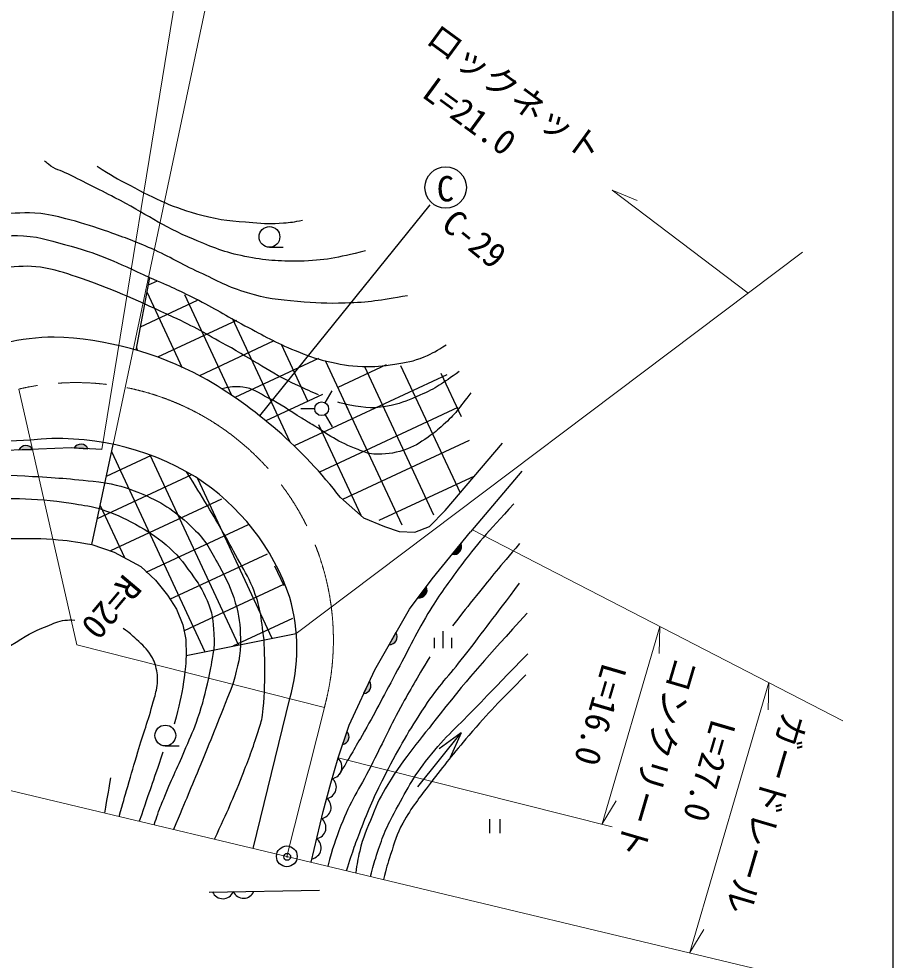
# Model space of a CAD drawing. Units: millimetres, scale not verified. Extents: x 40000 to 680000, y 20000 to 380000.
# Drawn here: x 515705 to 579000, y 259449 to 327597 of the extents above; entities that cross this region are included whole.
import ezdxf
from ezdxf.enums import TextEntityAlignment as Align

# ---------------------------------------------------------------- set-up
doc = ezdxf.new("R2010")
doc.units = ezdxf.units.MM
doc.header["$LTSCALE"] = 1000
doc.header["$PDMODE"] = 32
doc.header["$PDSIZE"] = 500
doc.linetypes.add('CHAIN', pattern=[18.5, 12, -1.5, 3.5, -1.5])
for name, color, linetype, lineweight in [('M-BGD', 7, 'Continuous', 25), ('M-BMK', 2, 'CHAIN', 13), ('M-BMK-HTXT', 7, 'Continuous', 13), ('M-BMK-SRVR', 3, 'Continuous', 25), ('M-STR-HTXT', 7, 'Continuous', 13), ('M-STR-STRC', 7, 'Continuous', 25), ('M-TTL-BAND', 7, 'Continuous', 25)]:
    doc.layers.add(name, color=color, linetype=linetype, lineweight=lineweight)
doc.layers.add('M-OTRS', color=6, linetype='Continuous')
doc.styles.add('ＭＳ ゴシック', font='')
doc.styles.get('ＭＳ ゴシック').set_extended_font_data('MS Gothic')

msp = doc.modelspace()

# ---------------------------------------------------------------- hatches: boundary and pattern name
at = {"layer": 'M-BGD'}
for points in [[(516715, 296425, 0.6), (515716, 296384)], [(520711, 296479, 0.6), (519712, 296529)], [(547083, 288830, 0.6), (547717, 289603)], [(544604, 285692, 0.6), (545205, 286491)], [(542508, 282292, 0.6), (543005, 283160)], [(540667, 278745, 0.6), (541087, 279653)], [(539137, 275055, 0.6), (539455, 276003)]]:
    msp.add_hatch(color=256, dxfattribs=at).paths.add_polyline_path(points)

# ---------------------------------------------------------------- linework, layer by layer
for p, q in [((533850, 311061), (534850, 311061)), ((525172, 308875), (524183, 303620)), ((525719, 308609), (525065, 308304)), ((524974, 307824), (527538, 302325)), ((527709, 307639), (531112, 300341)), ((528611, 307199), (524495, 305280)), ((531458, 305768), (525736, 303100)), ((531157, 305923), (535329, 296977)), ((534177, 304277), (528775, 301759)), ((534686, 304033), (536615, 299897)), ((524212, 303779), (524306, 303579)), ((537392, 303018), (531331, 300192)), ((537884, 302854), (539529, 299328)), ((542306, 302551), (538790, 300912)), ((540727, 302437), (545735, 291696)), ((543340, 302512), (547649, 293271)), ((546254, 301942), (547720, 298797)), ((546681, 301833), (539435, 298454)), ((537878, 299804), (538378, 300670)), ((537690, 300399), (533592, 298488)), ((537128, 299371), (536128, 299371)), ((547495, 299454), (537468, 294778)), ((539435, 299529), (543432, 290957)), ((537878, 298938), (538378, 298072)), ((539435, 298454), (535638, 296683)), ((537389, 298236), (540456, 291659)), ((519485, 296541), (514754, 296344)), ((521710, 296428), (519485, 296541)), ((520993, 289546), (522536, 296792)), ((548310, 297076), (539144, 292802)), ((525291, 295976), (522039, 294459)), ((522424, 296268), (529182, 281775)), ((525185, 296026), (531603, 282263)), ((528200, 294574), (521387, 291397)), ((548680, 294490), (541777, 291271)), ((552129, 294843), (548412, 290450)), ((528633, 294310), (534023, 282751)), ((521594, 292369), (523357, 288589)), ((530371, 292828), (522344, 289085)), ((532299, 290968), (524906, 287521)), ((545633, 287061), (548412, 290450)), ((533672, 288850), (526618, 285561)), ((534224, 287999), (534892, 286568)), ((543981, 284865), (545633, 287061)), ((534870, 286650), (527664, 283290)), ((541465, 280472), (543981, 284865)), ((535511, 284191), (531206, 282183)), ((527826, 281501), (535793, 283109)), ((546419, 282025), (546419, 283275)), ((545794, 282025), (545794, 282775)), ((547044, 282025), (547044, 282775)), ((539607, 276454), (541465, 280472)), ((532674, 267542), (535316, 278385)), ((538818, 274107), (539607, 276454)), ((544588, 272002), (547725, 275907)), ((547725, 275907), (546146, 274739)), ((547725, 275907), (546925, 274113)), ((526310, 274963), (527310, 274963)), ((538293, 272268), (538818, 274107)), ((537730, 270212), (538293, 272268)), ((536856, 266544), (537730, 270212)), ((549786, 269650), (549786, 268650)), ((550536, 269650), (550536, 268650)), ((529479, 264383), (537476, 264524))]:
    msp.add_line(p, q, dxfattribs=at)
for points in [[(516715, 296425, 0.6), (515716, 296384)], [(520711, 296479, 0.6), (519712, 296529)], [(547083, 288830, 0.6), (547717, 289603)], [(544604, 285692, 0.6), (545205, 286491)], [(542508, 282292, 0.6), (543005, 283160)], [(540667, 278745, 0.6), (541087, 279653)], [(539137, 275055, 0.6), (539455, 276003)]]:
    msp.add_lwpolyline(points, format="xyb", close=True, dxfattribs=at)
for points in [[(538993, 292933), (540660, 291482), (542174, 290844), (543238, 290494), (544377, 290443), (545428, 290856), (546580, 292008), (550710, 296889)], [(520993, 289546), (522616, 288992), (524531, 287950), (525601, 286964), (526474, 285866), (527122, 284852), (527573, 283726), (527793, 282676), (527826, 281501)]]:
    msp.add_lwpolyline(points, dxfattribs=at)
for centre, radius in [((533850, 311811), 750), ((537628, 299371), 500), ((526310, 275713), 750)]:
    msp.add_circle(centre, radius, dxfattribs=at)
for centre, radius, start, end in [((518523, 287735), 16828, 90.87737, 115.46983), ((517423, 280169), 24406, 61.72336, 88.02154), ((512269, 272395), 33704, 37.54268, 60.2672), ((518556, 278051), 19159, 58.78582, 96.03412), ((524000, 157550), 139753, 93.05912, 99.67281), ((519514, 280372), 16682, 18.61337, 57.46904), ((522620, 282054), 13216, 343.88351, 15.99965), ((538251, 273436), 848, 279.38084, 47.54565), ((537879, 271964), 812, 277.81415, 51.3171), ((537493, 270516), 818, 278.17706, 51.02479), ((537131, 269049), 812, 279.22438, 53.98465), ((536784, 267589), 812, 279.22438, 53.98465), ((530473, 264713), 812, 203.62849, 338.38876), ((531973, 264739), 812, 203.62849, 338.38876)]:
    msp.add_arc(centre, radius, start, end, dxfattribs=at)
for points, knots in [([(540801, 310790), (538659, 310295), (537905, 310084), (536014, 310058), (534469, 310037), (533588, 310096), (532072, 310396), (530570, 310692), (529769, 311050), (528354, 311635), (526031, 312596), (524899, 313492), (522666, 314648), (521342, 315333), (520590, 315696), (519259, 316366), (518709, 316642), (518325, 316678), (517851, 317070), (517737, 317164), (517686, 317199), (517569, 317323)], [0, 0, 0, 0, 1, 1, 1, 2, 2, 2, 3, 3, 3, 4, 4, 4, 5, 5, 5, 6, 6, 6, 7, 7, 7, 7]), ([(521371, 316929), (522449, 316237), (522794, 316055), (523736, 315549), (525679, 314507), (526818, 313957), (528946, 313381), (530351, 313000), (531185, 312983), (532635, 312846), (533500, 312763), (533994, 312739), (534859, 312818), (535402, 312867), (535603, 312891), (536239, 313015)], [0, 0, 0, 0, 1, 1, 1, 2, 2, 2, 3, 3, 3, 4, 4, 4, 5, 5, 5, 5]), ([(543843, 307552), (541760, 307202), (541109, 307064), (539337, 307017), (537984, 306980), (537221, 306999), (535873, 307129), (534451, 307267), (533638, 307340), (532269, 307749), (530847, 308173), (530124, 308621), (528777, 309241), (527405, 309872), (526693, 310346), (525313, 310959), (524126, 311486), (523440, 311734), (522216, 312170), (521131, 312556), (520515, 312755), (519400, 313043), (518583, 313254), (518127, 313408), (517288, 313493), (516116, 313612), (515449, 313518), (514274, 313437), (512324, 313302), (511243, 313076), (509318, 312733), (506859, 312295), (505501, 311944), (503067, 311381), (501421, 311001), (500536, 310618), (498871, 310339), (497910, 310179), (497366, 310098), (496393, 310058), (495645, 310027), (495224, 310054), (494478, 310114), (493271, 310211), (492594, 310296), (491408, 310537), (490098, 310802), (489632, 310964), (488114, 311466)], [0, 0, 0, 0, 1, 1, 1, 2, 2, 2, 3, 3, 3, 4, 4, 4, 5, 5, 5, 6, 6, 6, 7, 7, 7, 8, 8, 8, 9, 9, 9, 10, 10, 10, 11, 11, 11, 12, 12, 12, 13, 13, 13, 14, 14, 14, 15, 15, 15, 16, 16, 16, 16]), ([(479891, 309579), (480841, 309010), (481142, 308856), (481975, 308453), (483359, 307782), (484184, 307494), (485664, 307073), (487400, 306578), (488400, 306345), (490197, 306172), (491315, 306064), (491955, 305957), (493070, 306087), (495028, 306316), (496067, 306780), (497970, 307298), (500253, 307920), (501519, 308317), (503771, 309044), (505396, 309569), (506274, 309963), (507910, 310452), (509858, 311034), (510973, 311305), (512979, 311635), (514166, 311830), (514848, 311971), (516048, 311888), (517420, 311794), (518158, 311491), (519484, 311128), (521789, 310497), (522588, 310054), (525172, 308875)], [0, 0, 0, 0, 1, 1, 1, 2, 2, 2, 3, 3, 3, 4, 4, 4, 5, 5, 5, 6, 6, 6, 7, 7, 7, 8, 8, 8, 9, 9, 9, 10, 10, 10, 11, 11, 11, 11]), ([(537399, 300365), (536941, 300559), (536470, 300782), (535901, 301047), (533794, 302027), (532763, 302866), (530720, 303975), (529232, 304783), (528430, 305300), (526890, 306003), (524329, 307171), (522905, 307871), (520244, 308791), (519238, 309138), (518670, 309345), (517625, 309551), (516622, 309749), (516027, 309682), (515007, 309607), (514310, 309556), (514053, 309526), (513232, 309382)], [0, 0, 0, 0, 1, 1, 1, 2, 2, 2, 3, 3, 3, 4, 4, 4, 5, 5, 5, 6, 6, 6, 7, 7, 7, 7]), ([(525172, 308875), (526760, 308184), (527199, 307987), (528467, 307354), (529903, 306638), (530650, 306128), (532072, 305383), (533475, 304648), (534239, 304182), (535704, 303581), (536573, 303224), (537069, 303027), (537985, 302821), (538984, 302596), (539553, 302466), (540576, 302426), (541491, 302391), (542008, 302459), (542913, 302595), (543765, 302724), (544259, 302797), (545053, 303130), (545703, 303402), (545954, 303552), (546630, 304003)], [0, 0, 0, 0, 1, 1, 1, 2, 2, 2, 3, 3, 3, 4, 4, 4, 5, 5, 5, 6, 6, 6, 7, 7, 7, 8, 8, 8, 8]), ([(547588, 302060), (546339, 301190), (545934, 300859), (544744, 300343), (543952, 299999), (543500, 299805), (542660, 299610), (541524, 299348), (540821, 299422), (539675, 299639), (539329, 299704), (539190, 299721), (538796, 299842)], [0, 0, 0, 0, 1, 1, 1, 2, 2, 2, 3, 3, 3, 4, 4, 4, 4]), ([(536929, 298236), (536568, 298453), (536478, 298508), (536190, 298681), (535229, 299260), (534735, 299665), (533730, 300165), (533045, 300505), (532689, 300848), (531928, 300934), (531333, 301001), (531034, 300958), (530401, 300807)], [0, 0, 0, 0, 1, 1, 1, 2, 2, 2, 3, 3, 3, 4, 4, 4, 4]), ([(548430, 300521), (547565, 299395), (547319, 298991), (546421, 298193), (546012, 297830), (545784, 297620), (545332, 297311), (544688, 296870), (544309, 296617), (543568, 296372), (542760, 296106), (542259, 296080), (541409, 296091), (540944, 296097), (540699, 296248), (540264, 296410), (538843, 296937), (538060, 297529), (536929, 298236)], [0, 0, 0, 0, 1, 1, 1, 2, 2, 2, 3, 3, 3, 4, 4, 4, 5, 5, 5, 6, 6, 6, 6]), ([(367338, 270986), (368837, 270759), (369287, 270705), (370504, 270385), (371470, 270131), (372007, 269966), (372943, 269618), (375051, 268833), (376207, 268306), (378188, 267242), (379785, 266384), (380626, 265791), (382050, 264668), (383371, 263626), (383937, 262835), (385260, 261796), (386369, 260925), (386958, 260366), (388209, 259717), (390229, 258667), (391482, 258304), (393680, 257713), (396086, 257065), (397534, 257074), (400025, 257057), (404533, 257027), (407038, 257589), (411534, 257910), (414502, 258121), (416171, 258160), (419137, 258417), (423312, 258778), (425651, 258999), (429810, 259515), (434286, 260070), (436801, 260356), (441239, 261166), (444165, 261700), (445812, 262005), (448667, 262840), (450901, 263492), (452105, 264054), (454167, 265133), (455296, 265723), (455851, 266188), (456942, 266845), (459186, 268197), (460457, 268934), (462757, 270187), (463954, 270840), (464672, 271113), (465911, 271680), (470304, 273690), (472836, 274659), (477316, 276467), (478568, 276973), (479288, 277209), (480554, 277678), (482038, 278227), (482915, 278420), (484364, 279056), (485249, 279444), (485804, 279581), (486580, 280156), (487744, 281018), (488152, 281781), (489101, 282874), (490872, 284913), (491668, 286224), (493500, 288210), (494097, 288857), (494458, 289205), (495169, 289725), (496043, 290363), (496598, 290635), (497575, 291102), (500135, 292325), (501666, 292809), (504373, 293658), (506005, 294170), (506982, 294250), (508681, 294447), (511795, 294807), (513577, 294650), (516707, 294475), (518758, 294360), (519470, 294306), (521945, 294018)], [0, 0, 0, 0, 1, 1, 1, 2, 2, 2, 3, 3, 3, 4, 4, 4, 5, 5, 5, 6, 6, 6, 7, 7, 7, 8, 8, 8, 9, 9, 9, 10, 10, 10, 11, 11, 11, 12, 12, 12, 13, 13, 13, 14, 14, 14, 15, 15, 15, 16, 16, 16, 17, 17, 17, 18, 18, 18, 19, 19, 19, 20, 20, 20, 21, 21, 21, 22, 22, 22, 23, 23, 23, 24, 24, 24, 25, 25, 25, 26, 26, 26, 27, 27, 27, 28, 28, 28, 29, 29, 29, 29]), ([(533456, 282637), (533229, 284368), (533212, 285025), (532634, 286423), (532280, 287278), (531991, 287715), (531545, 288526), (530722, 290020), (530258, 290856), (529380, 292318), (528790, 293298), (528596, 293616), (527841, 294810)], [0, 0, 0, 0, 1, 1, 1, 2, 2, 2, 3, 3, 3, 4, 4, 4, 4]), ([(521945, 294018), (523194, 293760), (523648, 293613), (524676, 293179), (526267, 292508), (527092, 291898), (528337, 290701), (529261, 289813), (529584, 289124), (530196, 287998), (530741, 286994), (531059, 286420), (531378, 285323), (531664, 284342), (531726, 283754), (531744, 282732), (531769, 281423), (531582, 280869), (531199, 279425)], [0, 0, 0, 0, 1, 1, 1, 2, 2, 2, 3, 3, 3, 4, 4, 4, 5, 5, 5, 6, 6, 6, 6]), ([(491510, 279938), (493279, 282558), (493771, 283408), (495537, 285373), (496577, 286530), (497160, 287187), (498325, 288217), (499570, 289317), (500317, 289901), (501761, 290724), (503252, 291573), (504155, 291981), (505816, 292413), (507159, 292763), (507952, 292783), (509336, 292892), (510367, 292973), (510949, 292908), (511983, 292892), (514923, 292845), (516598, 292990), (519502, 292526), (520304, 292398), (520598, 292366), (521547, 292150)], [0, 0, 0, 0, 1, 1, 1, 2, 2, 2, 3, 3, 3, 4, 4, 4, 5, 5, 5, 6, 6, 6, 7, 7, 7, 8, 8, 8, 8]), ([(551530, 292479), (549563, 290309), (548954, 289700), (547517, 287748), (546617, 286524), (546102, 285841), (545321, 284538), (544319, 282866), (543882, 281859), (542956, 280145), (542018, 278411), (541525, 277421), (540548, 275709), (539914, 274599), (539706, 274240), (538894, 272885)], [0, 0, 0, 0, 1, 1, 1, 2, 2, 2, 3, 3, 3, 4, 4, 4, 5, 5, 5, 5]), ([(521547, 292150), (522777, 291689), (523178, 291544), (524148, 291005), (525063, 290497), (525580, 290195), (526373, 289513), (527182, 288816), (527546, 288320), (528175, 287457), (528699, 286738), (528980, 286312), (529333, 285495), (529716, 284607), (529781, 284035), (529826, 283069), (529847, 282614), (529857, 282435), (529817, 281903)], [0, 0, 0, 0, 1, 1, 1, 2, 2, 2, 3, 3, 3, 4, 4, 4, 5, 5, 5, 6, 6, 6, 6]), ([(504720, 282753), (505946, 284594), (506301, 285190), (507534, 286575), (508406, 287554), (508822, 288210), (509899, 288959), (510290, 289230), (510565, 289288), (511007, 289466), (511609, 289708), (511939, 289911), (512584, 289991), (513479, 290103), (513991, 289983), (514893, 289973), (516173, 289957), (516893, 290026), (518169, 289923), (519278, 289833), (519673, 289773), (520993, 289546)], [0, 0, 0, 0, 1, 1, 1, 2, 2, 2, 3, 3, 3, 4, 4, 4, 5, 5, 5, 6, 6, 6, 7, 7, 7, 7]), ([(551953, 289606), (550426, 287801), (550021, 287337), (548827, 285847), (548144, 284995), (547924, 284720), (547095, 283651)], [0, 0, 0, 0, 1, 1, 1, 2, 2, 2, 2]), ([(539433, 265926), (539919, 267456), (540068, 267889), (540548, 269120), (541146, 270654), (541525, 271500), (542280, 272964), (543285, 274916), (543903, 275987), (545110, 277821), (546098, 279324), (546841, 280030), (547940, 281454), (549523, 283504), (550014, 284162), (551953, 286734)], [0, 0, 0, 0, 1, 1, 1, 2, 2, 2, 3, 3, 3, 4, 4, 4, 5, 5, 5, 5]), ([(552502, 284580), (549422, 281166), (548531, 280238), (546208, 277272), (544674, 275313), (543719, 274275), (542406, 272161), (541892, 271334), (541671, 270827), (541308, 269923), (540910, 268930), (540625, 268387), (540379, 267346), (540235, 266736), (540186, 266505), (540092, 265768)], [0, 0, 0, 0, 1, 1, 1, 2, 2, 2, 3, 3, 3, 4, 4, 4, 5, 5, 5, 5]), ([(515102, 282225), (516288, 282943), (516653, 283221), (517749, 283633), (518247, 283820), (518515, 284005), (519044, 284056), (519318, 284082), (519436, 284090), (519749, 284062)], [0, 0, 0, 0, 1, 1, 1, 2, 2, 2, 3, 3, 3, 3]), ([(522963, 269852), (523268, 270912), (523344, 271178), (523591, 272027), (523873, 273001), (524028, 273548), (524318, 274520), (524742, 275939), (525050, 276713), (525437, 278142), (525561, 278600), (525656, 278854), (525718, 279325), (525773, 279739), (525765, 279983), (525690, 280395), (525608, 280841), (525525, 281098), (525288, 281485), (524962, 282016), (524682, 282251), (524226, 282676), (523871, 283006), (523731, 283120), (523268, 283464)], [0, 0, 0, 0, 1, 1, 1, 2, 2, 2, 3, 3, 3, 4, 4, 4, 5, 5, 5, 6, 6, 6, 7, 7, 7, 8, 8, 8, 8]), ([(529873, 268209), (530872, 270385), (531164, 270978), (531871, 272803), (532352, 274046), (532642, 274738), (533031, 276013), (533170, 276470), (533285, 276721), (533341, 277196), (533493, 278505), (533511, 279248), (533510, 280566), (533509, 281375), (533506, 281652), (533456, 282637)], [0, 0, 0, 0, 1, 1, 1, 2, 2, 2, 3, 3, 3, 4, 4, 4, 5, 5, 5, 5]), ([(525509, 269247), (525621, 269622), (525656, 269724), (525760, 270027), (525936, 270539), (526059, 270818), (526266, 271318), (526840, 272708), (527223, 273460), (527802, 274847), (528150, 275680), (528399, 276128), (528675, 276987), (529031, 278096), (529211, 278726), (529452, 279865), (529620, 280656), (529671, 280932), (529817, 281903)], [0, 0, 0, 0, 1, 1, 1, 2, 2, 2, 3, 3, 3, 4, 4, 4, 5, 5, 5, 6, 6, 6, 6]), ([(527826, 281501), (527767, 280619), (527734, 280361), (527633, 279634), (527462, 278408), (527328, 277983), (526957, 276537)], [0, 0, 0, 0, 1, 1, 1, 2, 2, 2, 2]), ([(541165, 265511), (541344, 266242), (541414, 266455), (541604, 267050), (541995, 268276), (542263, 268957), (542871, 270091), (543743, 271718), (544222, 272655), (545363, 274104), (546613, 275691), (547517, 276403), (548911, 277864), (550322, 279340), (550773, 279804), (552544, 281623)], [0, 0, 0, 0, 1, 1, 1, 2, 2, 2, 3, 3, 3, 4, 4, 4, 5, 5, 5, 5]), ([(545448, 281412), (544405, 279668), (544126, 279192), (543336, 277737), (542445, 276096), (542023, 275137), (541181, 273471), (540340, 271804), (539697, 270947), (539027, 269204), (538592, 268073), (538446, 267647), (538066, 266254)], [0, 0, 0, 0, 1, 1, 1, 2, 2, 2, 3, 3, 3, 4, 4, 4, 4]), ([(552417, 280102), (550396, 278062), (549810, 277501), (548278, 275709), (547149, 274390), (546539, 273630), (545490, 272246), (544666, 271159), (544166, 270566), (543505, 269373), (543041, 268537), (542913, 268001), (542618, 267092), (542391, 266395), (542321, 266148), (542103, 265286)], [0, 0, 0, 0, 1, 1, 1, 2, 2, 2, 3, 3, 3, 4, 4, 4, 5, 5, 5, 5]), ([(531199, 279425), (530082, 276610), (529799, 275890), (528872, 273636), (528112, 271788), (527866, 271203), (526898, 268916)], [0, 0, 0, 0, 1, 1, 1, 2, 2, 2, 2])]:
    msp.add_open_spline(points, degree=3, knots=knots, dxfattribs=at)
for points in [[(526141, 274509), (525282, 272007), (525282, 272007), (524423, 269505)], [(522340, 272656), (522124, 271379), (522124, 271379), (521908, 270103)]]:
    msp.add_open_spline(points, degree=3, dxfattribs=at)
at = {"layer": 'M-BMK'}
msp.add_line((535105, 266964), (537826, 277752), dxfattribs=at)
msp.add_arc((519846, 282631), 18631, 344.81788, 102.84021, dxfattribs=at)
at = {"layer": 'M-BMK-HTXT'}
for p in [(515705, 300796), (537826, 277752)]:
    msp.add_line(p, (519902, 282276), dxfattribs=at)
msp.add_lwpolyline([(573409, 257779), (535105, 266964), (506751, 273708)], dxfattribs=at)
at = {"layer": 'M-BMK-SRVR'}
msp.add_circle((535106, 266965), 750, dxfattribs=at)
at = {"layer": 'M-OTRS'}
msp.add_point((535132, 266930), dxfattribs=at)
at = {"layer": 'M-STR-HTXT'}
for p, q in [((528956, 340752), (521710, 296428)), ((531707, 340239), (522536, 296792)), ((558659, 315188), (568507, 307743)), ((558659, 315188), (560476, 314441)), ((572427, 310695), (535793, 283109)), ((575357, 276785), (548542, 290604)), ((562111, 283611), (557925, 269309)), ((562111, 283611), (562058, 281647)), ((570005, 279543), (564282, 259994)), ((570005, 279543), (569951, 277579)), ((558649, 269097), (538818, 274107)), ((557925, 269309), (558938, 270992)), ((564282, 259994), (565296, 261677))]:
    msp.add_line(p, q, dxfattribs=at)
at = {"layer": 'M-STR-STRC'}
msp.add_line((533146, 298856), (545471, 314126), dxfattribs=at)
msp.add_circle((546604, 315386), 1500, dxfattribs=at)
at = {"layer": 'M-TTL-BAND'}
msp.add_line((579000, 20000), (579000, 370000), dxfattribs=at)

# ---------------------------------------------------------------- texts
at = {"layer": 'M-BMK-HTXT', "style": 'ＭＳ ゴシック'}
msp.add_text('R=20', height=1833, rotation=229.836, dxfattribs=at).set_placement((522413, 284997), align=Align.MIDDLE_CENTER)
at = {"layer": 'M-STR-HTXT', "style": 'ＭＳ ゴシック'}
for s, rotation, p in [('ロックネット', 323.807, (544711, 325479)), ('コンクリート', 253.683, (562644, 281724)), ('ガードレール', 253.683, (570537, 277656))]:
    msp.add_text(s, height=1833, rotation=rotation, dxfattribs=at).set_placement(p, align=Align.BOTTOM_LEFT)
for s, rotation, p in [('L=21.0', 323.807, (548344, 320537)), ('L=16.0', 253.683, (557807, 277218)), ('L=27.0', 253.683, (565700, 273150))]:
    msp.add_text(s, height=1833, rotation=rotation, dxfattribs=at).set_placement(p, align=Align.MIDDLE_CENTER)
at = {"layer": 'M-STR-STRC', "style": 'ＭＳ ゴシック'}
msp.add_text('C', height=1833, dxfattribs=at).set_placement((546581, 315298), align=Align.MIDDLE_CENTER)
msp.add_text('C-29', height=1833, rotation=320.744, dxfattribs=at).set_placement((548694, 311667), align=Align.MIDDLE_CENTER)

doc.saveas('drawing.dxf')
